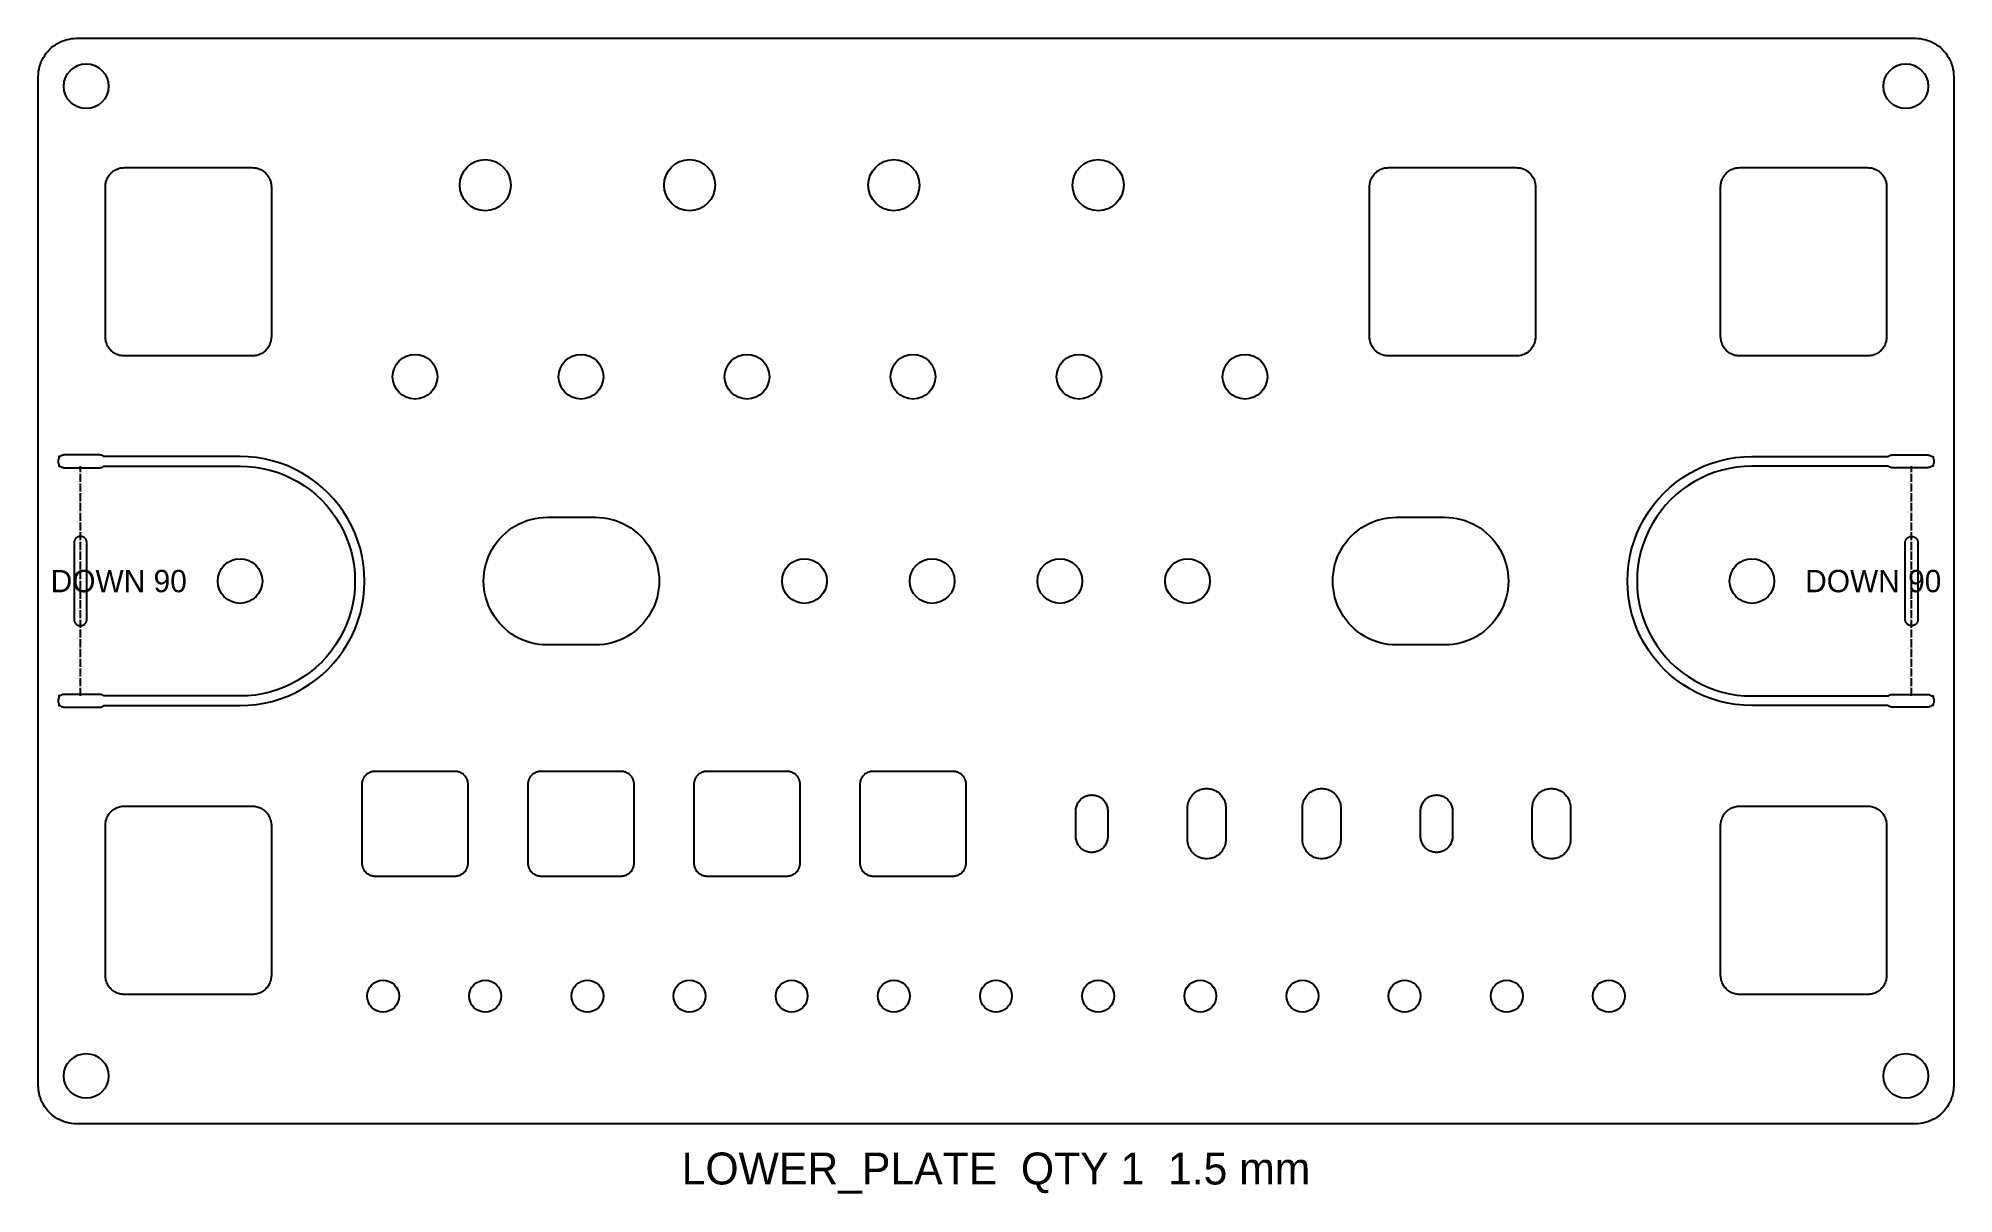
# Model space of a CAD drawing. Header units: millimetres. Extents: x -150 to 150, y -11 to 170.
import ezdxf
from ezdxf.enums import TextEntityAlignment as Align

# ---------------------------------------------------------------- set-up
doc = ezdxf.new("R2010")
doc.units = ezdxf.units.MM
doc.linetypes.add('DASHED', pattern=[1.524, 1.27, -0.254])
for name, color, linetype in [('BEND', 1, 'DASHED'), ('CUT', 7, 'Continuous'), ('LABEL', 3, 'Continuous')]:
    doc.layers.add(name, color=color, linetype=linetype)

msp = doc.modelspace()

# ---------------------------------------------------------------- linework, layer by layer
at = {"layer": 'BEND'}
for p, q in [((-143.4, 67), (-143.4, 103)), ((143.4, 67), (143.4, 103))]:
    msp.add_line(p, q, dxfattribs=at)
at = {"layer": 'CUT'}
for points in [[(150, 6), (149.99, 5.61), (149.95, 5.22), (149.88, 4.83), (149.8, 4.45), (149.68, 4.07), (149.54, 3.7), (149.38, 3.35), (149.2, 3), (148.99, 2.67), (148.76, 2.35), (148.51, 2.04), (148.24, 1.76), (147.96, 1.49), (147.65, 1.24), (147.33, 1.01), (147, 0.8), (146.65, 0.62), (146.3, 0.46), (145.93, 0.32), (145.55, 0.2), (145.17, 0.12), (144.78, 0.05), (144.39, 0.01), (144, 0), (-144, 0), (-144.39, 0.01), (-144.78, 0.05), (-145.17, 0.12), (-145.55, 0.2), (-145.93, 0.32), (-146.3, 0.46), (-146.65, 0.62), (-147, 0.8), (-147.33, 1.01), (-147.65, 1.24), (-147.96, 1.49), (-148.24, 1.76), (-148.51, 2.04), (-148.76, 2.35), (-148.99, 2.67), (-149.2, 3), (-149.38, 3.35), (-149.54, 3.7), (-149.68, 4.07), (-149.8, 4.45), (-149.88, 4.83), (-149.95, 5.22), (-149.99, 5.61), (-150, 6), (-150, 164), (-149.99, 164.39), (-149.95, 164.78), (-149.88, 165.17), (-149.8, 165.55), (-149.68, 165.93), (-149.54, 166.3), (-149.38, 166.65), (-149.2, 167), (-148.99, 167.33), (-148.76, 167.65), (-148.51, 167.96), (-148.24, 168.24), (-147.96, 168.51), (-147.65, 168.76), (-147.33, 168.99), (-147, 169.2), (-146.65, 169.38), (-146.3, 169.54), (-145.93, 169.68), (-145.55, 169.8), (-145.17, 169.88), (-144.78, 169.95), (-144.39, 169.99), (-144, 170), (144, 170), (144.39, 169.99), (144.78, 169.95), (145.17, 169.88), (145.55, 169.8), (145.93, 169.68), (146.3, 169.54), (146.65, 169.38), (147, 169.2), (147.33, 168.99), (147.65, 168.76), (147.96, 168.51), (148.24, 168.24), (148.51, 167.96), (148.76, 167.65), (148.99, 167.33), (149.2, 167), (149.38, 166.65), (149.54, 166.3), (149.68, 165.93), (149.8, 165.55), (149.88, 165.17), (149.95, 164.78), (149.99, 164.39), (150, 164)], [(-113.5, 123.25), (-113.51, 123.05), (-113.53, 122.86), (-113.56, 122.66), (-113.6, 122.47), (-113.66, 122.29), (-113.73, 122.1), (-113.81, 121.92), (-113.9, 121.75), (-114.01, 121.58), (-114.12, 121.42), (-114.24, 121.27), (-114.38, 121.13), (-114.52, 120.99), (-114.67, 120.87), (-114.83, 120.76), (-115, 120.65), (-115.17, 120.56), (-115.35, 120.48), (-115.54, 120.41), (-115.72, 120.35), (-115.91, 120.31), (-116.11, 120.28), (-116.3, 120.26), (-116.5, 120.25), (-136.5, 120.25), (-136.7, 120.26), (-136.89, 120.28), (-137.09, 120.31), (-137.28, 120.35), (-137.46, 120.41), (-137.65, 120.48), (-137.83, 120.56), (-138, 120.65), (-138.17, 120.76), (-138.33, 120.87), (-138.48, 120.99), (-138.62, 121.13), (-138.76, 121.27), (-138.88, 121.42), (-138.99, 121.58), (-139.1, 121.75), (-139.19, 121.92), (-139.27, 122.1), (-139.34, 122.29), (-139.4, 122.47), (-139.44, 122.66), (-139.47, 122.86), (-139.49, 123.05), (-139.5, 123.25), (-139.5, 146.75), (-139.49, 146.95), (-139.47, 147.14), (-139.44, 147.34), (-139.4, 147.53), (-139.34, 147.71), (-139.27, 147.9), (-139.19, 148.08), (-139.1, 148.25), (-138.99, 148.42), (-138.88, 148.58), (-138.76, 148.73), (-138.62, 148.87), (-138.48, 149.01), (-138.33, 149.13), (-138.17, 149.24), (-138, 149.35), (-137.83, 149.44), (-137.65, 149.52), (-137.46, 149.59), (-137.28, 149.65), (-137.09, 149.69), (-136.89, 149.72), (-136.7, 149.74), (-136.5, 149.75), (-116.5, 149.75), (-116.3, 149.74), (-116.11, 149.72), (-115.91, 149.69), (-115.72, 149.65), (-115.54, 149.59), (-115.35, 149.52), (-115.17, 149.44), (-115, 149.35), (-114.83, 149.24), (-114.67, 149.13), (-114.52, 149.01), (-114.38, 148.87), (-114.24, 148.73), (-114.12, 148.58), (-114.01, 148.42), (-113.9, 148.25), (-113.81, 148.08), (-113.73, 147.9), (-113.66, 147.71), (-113.6, 147.53), (-113.56, 147.34), (-113.53, 147.14), (-113.51, 146.95), (-113.5, 146.75)], [(84.5, 123.25), (84.49, 123.05), (84.47, 122.86), (84.44, 122.66), (84.4, 122.47), (84.34, 122.29), (84.27, 122.1), (84.19, 121.92), (84.1, 121.75), (83.99, 121.58), (83.88, 121.42), (83.76, 121.27), (83.62, 121.13), (83.48, 120.99), (83.33, 120.87), (83.17, 120.76), (83, 120.65), (82.83, 120.56), (82.65, 120.48), (82.46, 120.41), (82.28, 120.35), (82.09, 120.31), (81.89, 120.28), (81.7, 120.26), (81.5, 120.25), (61.5, 120.25), (61.3, 120.26), (61.11, 120.28), (60.91, 120.31), (60.72, 120.35), (60.54, 120.41), (60.35, 120.48), (60.17, 120.56), (60, 120.65), (59.83, 120.76), (59.67, 120.87), (59.52, 120.99), (59.38, 121.13), (59.24, 121.27), (59.12, 121.42), (59.01, 121.58), (58.9, 121.75), (58.81, 121.92), (58.73, 122.1), (58.66, 122.29), (58.6, 122.47), (58.56, 122.66), (58.53, 122.86), (58.51, 123.05), (58.5, 123.25), (58.5, 146.75), (58.51, 146.95), (58.53, 147.14), (58.56, 147.34), (58.6, 147.53), (58.66, 147.71), (58.73, 147.9), (58.81, 148.08), (58.9, 148.25), (59.01, 148.42), (59.12, 148.58), (59.24, 148.73), (59.38, 148.87), (59.52, 149.01), (59.67, 149.13), (59.83, 149.24), (60, 149.35), (60.17, 149.44), (60.35, 149.52), (60.54, 149.59), (60.72, 149.65), (60.91, 149.69), (61.11, 149.72), (61.3, 149.74), (61.5, 149.75), (81.5, 149.75), (81.7, 149.74), (81.89, 149.72), (82.09, 149.69), (82.28, 149.65), (82.46, 149.59), (82.65, 149.52), (82.83, 149.44), (83, 149.35), (83.17, 149.24), (83.33, 149.13), (83.48, 149.01), (83.62, 148.87), (83.76, 148.73), (83.88, 148.58), (83.99, 148.42), (84.1, 148.25), (84.19, 148.08), (84.27, 147.9), (84.34, 147.71), (84.4, 147.53), (84.44, 147.34), (84.47, 147.14), (84.49, 146.95), (84.5, 146.75)], [(139.5, 123.25), (139.49, 123.05), (139.47, 122.86), (139.44, 122.66), (139.4, 122.47), (139.34, 122.29), (139.27, 122.1), (139.19, 121.92), (139.1, 121.75), (138.99, 121.58), (138.88, 121.42), (138.76, 121.27), (138.62, 121.13), (138.48, 120.99), (138.33, 120.87), (138.17, 120.76), (138, 120.65), (137.83, 120.56), (137.65, 120.48), (137.46, 120.41), (137.28, 120.35), (137.09, 120.31), (136.89, 120.28), (136.7, 120.26), (136.5, 120.25), (116.5, 120.25), (116.3, 120.26), (116.11, 120.28), (115.91, 120.31), (115.72, 120.35), (115.54, 120.41), (115.35, 120.48), (115.17, 120.56), (115, 120.65), (114.83, 120.76), (114.67, 120.87), (114.52, 120.99), (114.38, 121.13), (114.24, 121.27), (114.12, 121.42), (114.01, 121.58), (113.9, 121.75), (113.81, 121.92), (113.73, 122.1), (113.66, 122.29), (113.6, 122.47), (113.56, 122.66), (113.53, 122.86), (113.51, 123.05), (113.5, 123.25), (113.5, 146.75), (113.51, 146.95), (113.53, 147.14), (113.56, 147.34), (113.6, 147.53), (113.66, 147.71), (113.73, 147.9), (113.81, 148.08), (113.9, 148.25), (114.01, 148.42), (114.12, 148.58), (114.24, 148.73), (114.38, 148.87), (114.52, 149.01), (114.67, 149.13), (114.83, 149.24), (115, 149.35), (115.17, 149.44), (115.35, 149.52), (115.54, 149.59), (115.72, 149.65), (115.91, 149.69), (116.11, 149.72), (116.3, 149.74), (116.5, 149.75), (136.5, 149.75), (136.7, 149.74), (136.89, 149.72), (137.09, 149.69), (137.28, 149.65), (137.46, 149.59), (137.65, 149.52), (137.83, 149.44), (138, 149.35), (138.17, 149.24), (138.33, 149.13), (138.48, 149.01), (138.62, 148.87), (138.76, 148.73), (138.88, 148.58), (138.99, 148.42), (139.1, 148.25), (139.19, 148.08), (139.27, 147.9), (139.34, 147.71), (139.4, 147.53), (139.44, 147.34), (139.47, 147.14), (139.49, 146.95), (139.5, 146.75)], [(-146.03, 67.24), (-146.1, 67.23), (-146.16, 67.22), (-146.22, 67.2), (-146.28, 67.17), (-146.34, 67.15), (-146.4, 67.12), (-146.46, 67.08), (-146.51, 67.04), (-146.56, 67), (-146.56, 67), (-146.8, 67), (-146.8, 66.69), (-146.82, 66.63), (-146.85, 66.57), (-146.87, 66.51), (-146.88, 66.45), (-146.89, 66.38), (-146.9, 66.32), (-146.9, 66.25), (-146.9, 66.18), (-146.89, 66.12), (-146.88, 66.05), (-146.87, 65.99), (-146.85, 65.93), (-146.82, 65.87), (-146.8, 65.81), (-146.8, 65.5), (-146.56, 65.5), (-146.56, 65.5), (-146.51, 65.46), (-146.46, 65.42), (-146.4, 65.38), (-146.34, 65.35), (-146.28, 65.33), (-146.22, 65.3), (-146.16, 65.28), (-146.1, 65.27), (-146.03, 65.26), (-145.97, 65.25), (-145.9, 65.25), (-140.4, 65.25), (-140.33, 65.25), (-140.27, 65.26), (-140.2, 65.27), (-140.14, 65.28), (-140.08, 65.3), (-140.02, 65.33), (-139.96, 65.35), (-139.9, 65.38), (-139.84, 65.42), (-139.79, 65.46), (-139.74, 65.5), (-139.74, 65.5), (-118.38, 65.5), (-117.12, 65.54), (-115.85, 65.67), (-114.6, 65.87), (-113.35, 66.16), (-112.13, 66.53), (-110.94, 66.98), (-109.78, 67.51), (-108.65, 68.11), (-107.57, 68.79), (-106.53, 69.53), (-105.54, 70.34), (-104.61, 71.21), (-103.74, 72.14), (-102.93, 73.13), (-102.19, 74.17), (-101.51, 75.25), (-100.91, 76.38), (-100.38, 77.54), (-99.93, 78.73), (-99.56, 79.95), (-99.27, 81.2), (-99.07, 82.45), (-98.94, 83.72), (-98.9, 85), (-98.94, 86.28), (-99.07, 87.55), (-99.27, 88.8), (-99.56, 90.05), (-99.93, 91.27), (-100.38, 92.46), (-100.91, 93.62), (-101.51, 94.75), (-102.19, 95.83), (-102.93, 96.87), (-103.74, 97.86), (-104.61, 98.79), (-105.54, 99.66), (-106.53, 100.47), (-107.57, 101.21), (-108.65, 101.89), (-109.78, 102.49), (-110.94, 103.02), (-112.13, 103.47), (-113.35, 103.84), (-114.6, 104.13), (-115.85, 104.33), (-117.12, 104.46), (-118.38, 104.5), (-139.74, 104.5), (-139.74, 104.5), (-139.79, 104.54), (-139.84, 104.58), (-139.9, 104.62), (-139.96, 104.65), (-140.02, 104.67), (-140.08, 104.7), (-140.14, 104.72), (-140.2, 104.73), (-140.27, 104.74), (-140.33, 104.75), (-140.4, 104.75), (-145.9, 104.75), (-145.97, 104.75), (-146.03, 104.74), (-146.1, 104.73), (-146.16, 104.72), (-146.22, 104.7), (-146.28, 104.67), (-146.34, 104.65), (-146.4, 104.62), (-146.46, 104.58), (-146.51, 104.54), (-146.56, 104.5), (-146.56, 104.5), (-146.8, 104.5), (-146.8, 104.19), (-146.82, 104.13), (-146.85, 104.07), (-146.87, 104.01), (-146.88, 103.95), (-146.89, 103.88), (-146.9, 103.82), (-146.9, 103.75), (-146.9, 103.68), (-146.89, 103.62), (-146.88, 103.55), (-146.87, 103.49), (-146.85, 103.43), (-146.82, 103.37), (-146.8, 103.31), (-146.8, 103), (-146.56, 103), (-146.56, 103), (-146.51, 102.96), (-146.46, 102.92), (-146.4, 102.88), (-146.34, 102.85), (-146.28, 102.83), (-146.22, 102.8), (-146.16, 102.78), (-146.1, 102.77), (-146.03, 102.76), (-145.97, 102.75), (-145.9, 102.75), (-140.4, 102.75), (-140.33, 102.75), (-140.27, 102.76), (-140.2, 102.77), (-140.14, 102.78), (-140.08, 102.8), (-140.02, 102.83), (-139.96, 102.85), (-139.9, 102.88), (-139.84, 102.92), (-139.79, 102.96), (-139.74, 103), (-139.74, 103), (-118.4, 103), (-117.22, 102.96), (-116.05, 102.85), (-114.89, 102.65), (-113.74, 102.39), (-112.61, 102.04), (-111.51, 101.63), (-110.44, 101.14), (-109.4, 100.59), (-108.4, 99.97), (-107.44, 99.28), (-106.53, 98.53), (-105.67, 97.73), (-104.87, 96.87), (-104.12, 95.96), (-103.43, 95), (-102.81, 94), (-102.26, 92.96), (-101.77, 91.89), (-101.36, 90.79), (-101.01, 89.66), (-100.75, 88.51), (-100.55, 87.35), (-100.44, 86.18), (-100.4, 85), (-100.44, 83.82), (-100.55, 82.65), (-100.75, 81.49), (-101.01, 80.34), (-101.36, 79.21), (-101.77, 78.11), (-102.26, 77.04), (-102.81, 76), (-103.43, 75), (-104.12, 74.04), (-104.87, 73.13), (-105.67, 72.27), (-106.53, 71.47), (-107.44, 70.72), (-108.4, 70.03), (-109.4, 69.41), (-110.44, 68.86), (-111.51, 68.37), (-112.61, 67.96), (-113.74, 67.61), (-114.89, 67.35), (-116.05, 67.15), (-117.22, 67.04), (-118.4, 67), (-139.74, 67), (-139.74, 67), (-139.79, 67.04), (-139.84, 67.08), (-139.9, 67.12), (-139.96, 67.15), (-140.02, 67.17), (-140.08, 67.2), (-140.14, 67.22), (-140.2, 67.23), (-140.27, 67.24), (-140.33, 67.25), (-140.4, 67.25), (-145.9, 67.25), (-145.97, 67.25)], [(146.03, 67.24), (146.1, 67.23), (146.16, 67.22), (146.22, 67.2), (146.28, 67.17), (146.34, 67.15), (146.4, 67.12), (146.46, 67.08), (146.51, 67.04), (146.56, 67), (146.56, 67), (146.8, 67), (146.8, 66.69), (146.82, 66.63), (146.85, 66.57), (146.87, 66.51), (146.88, 66.45), (146.89, 66.38), (146.9, 66.32), (146.9, 66.25), (146.9, 66.18), (146.89, 66.12), (146.88, 66.05), (146.87, 65.99), (146.85, 65.93), (146.82, 65.87), (146.8, 65.81), (146.8, 65.5), (146.56, 65.5), (146.56, 65.5), (146.51, 65.46), (146.46, 65.42), (146.4, 65.38), (146.34, 65.35), (146.28, 65.33), (146.22, 65.3), (146.16, 65.28), (146.1, 65.27), (146.03, 65.26), (145.97, 65.25), (145.9, 65.25), (140.4, 65.25), (140.33, 65.25), (140.27, 65.26), (140.2, 65.27), (140.14, 65.28), (140.08, 65.3), (140.02, 65.33), (139.96, 65.35), (139.9, 65.38), (139.84, 65.42), (139.79, 65.46), (139.74, 65.5), (139.74, 65.5), (118.38, 65.5), (117.12, 65.54), (115.85, 65.67), (114.6, 65.87), (113.35, 66.16), (112.13, 66.53), (110.94, 66.98), (109.78, 67.51), (108.65, 68.11), (107.57, 68.79), (106.53, 69.53), (105.54, 70.34), (104.61, 71.21), (103.74, 72.14), (102.93, 73.13), (102.19, 74.17), (101.51, 75.25), (100.91, 76.38), (100.38, 77.54), (99.93, 78.73), (99.56, 79.95), (99.27, 81.2), (99.07, 82.45), (98.94, 83.72), (98.9, 85), (98.94, 86.28), (99.07, 87.55), (99.27, 88.8), (99.56, 90.05), (99.93, 91.27), (100.38, 92.46), (100.91, 93.62), (101.51, 94.75), (102.19, 95.83), (102.93, 96.87), (103.74, 97.86), (104.61, 98.79), (105.54, 99.66), (106.53, 100.47), (107.57, 101.21), (108.65, 101.89), (109.78, 102.49), (110.94, 103.02), (112.13, 103.47), (113.35, 103.84), (114.6, 104.13), (115.85, 104.33), (117.12, 104.46), (118.38, 104.5), (139.74, 104.5), (139.74, 104.5), (139.79, 104.54), (139.84, 104.58), (139.9, 104.62), (139.96, 104.65), (140.02, 104.67), (140.08, 104.7), (140.14, 104.72), (140.2, 104.73), (140.27, 104.74), (140.33, 104.75), (140.4, 104.75), (145.9, 104.75), (145.97, 104.75), (146.03, 104.74), (146.1, 104.73), (146.16, 104.72), (146.22, 104.7), (146.28, 104.67), (146.34, 104.65), (146.4, 104.62), (146.46, 104.58), (146.51, 104.54), (146.56, 104.5), (146.56, 104.5), (146.8, 104.5), (146.8, 104.19), (146.82, 104.13), (146.85, 104.07), (146.87, 104.01), (146.88, 103.95), (146.89, 103.88), (146.9, 103.82), (146.9, 103.75), (146.9, 103.68), (146.89, 103.62), (146.88, 103.55), (146.87, 103.49), (146.85, 103.43), (146.82, 103.37), (146.8, 103.31), (146.8, 103), (146.56, 103), (146.56, 103), (146.51, 102.96), (146.46, 102.92), (146.4, 102.88), (146.34, 102.85), (146.28, 102.83), (146.22, 102.8), (146.16, 102.78), (146.1, 102.77), (146.03, 102.76), (145.97, 102.75), (145.9, 102.75), (140.4, 102.75), (140.33, 102.75), (140.27, 102.76), (140.2, 102.77), (140.14, 102.78), (140.08, 102.8), (140.02, 102.83), (139.96, 102.85), (139.9, 102.88), (139.84, 102.92), (139.79, 102.96), (139.74, 103), (139.74, 103), (118.4, 103), (117.22, 102.96), (116.05, 102.85), (114.89, 102.65), (113.74, 102.39), (112.61, 102.04), (111.51, 101.63), (110.44, 101.14), (109.4, 100.59), (108.4, 99.97), (107.44, 99.28), (106.53, 98.53), (105.67, 97.73), (104.87, 96.87), (104.12, 95.96), (103.43, 95), (102.81, 94), (102.26, 92.96), (101.77, 91.89), (101.36, 90.79), (101.01, 89.66), (100.75, 88.51), (100.55, 87.35), (100.44, 86.18), (100.4, 85), (100.44, 83.82), (100.55, 82.65), (100.75, 81.49), (101.01, 80.34), (101.36, 79.21), (101.77, 78.11), (102.26, 77.04), (102.81, 76), (103.43, 75), (104.12, 74.04), (104.87, 73.13), (105.67, 72.27), (106.53, 71.47), (107.44, 70.72), (108.4, 70.03), (109.4, 69.41), (110.44, 68.86), (111.51, 68.37), (112.61, 67.96), (113.74, 67.61), (114.89, 67.35), (116.05, 67.15), (117.22, 67.04), (118.4, 67), (139.74, 67), (139.74, 67), (139.79, 67.04), (139.84, 67.08), (139.9, 67.12), (139.96, 67.15), (140.02, 67.17), (140.08, 67.2), (140.14, 67.22), (140.2, 67.23), (140.27, 67.24), (140.33, 67.25), (140.4, 67.25), (145.9, 67.25), (145.97, 67.25)], [(-62.75, 95), (-62.1, 94.98), (-61.44, 94.91), (-60.8, 94.81), (-60.16, 94.66), (-59.54, 94.47), (-58.92, 94.24), (-58.33, 93.97), (-57.75, 93.66), (-57.19, 93.31), (-56.66, 92.93), (-56.16, 92.52), (-55.68, 92.07), (-55.23, 91.59), (-54.82, 91.09), (-54.44, 90.56), (-54.09, 90), (-53.78, 89.42), (-53.51, 88.83), (-53.28, 88.21), (-53.09, 87.59), (-52.94, 86.95), (-52.84, 86.31), (-52.77, 85.65), (-52.75, 85), (-52.77, 84.35), (-52.84, 83.69), (-52.94, 83.05), (-53.09, 82.41), (-53.28, 81.79), (-53.51, 81.17), (-53.78, 80.58), (-54.09, 80), (-54.44, 79.44), (-54.82, 78.91), (-55.23, 78.41), (-55.68, 77.93), (-56.16, 77.48), (-56.66, 77.07), (-57.19, 76.69), (-57.75, 76.34), (-58.33, 76.03), (-58.92, 75.76), (-59.54, 75.53), (-60.16, 75.34), (-60.8, 75.19), (-61.44, 75.09), (-62.1, 75.02), (-62.75, 75), (-70.25, 75), (-70.9, 75.02), (-71.56, 75.09), (-72.2, 75.19), (-72.84, 75.34), (-73.46, 75.53), (-74.08, 75.76), (-74.67, 76.03), (-75.25, 76.34), (-75.81, 76.69), (-76.34, 77.07), (-76.84, 77.48), (-77.32, 77.93), (-77.77, 78.41), (-78.18, 78.91), (-78.56, 79.44), (-78.91, 80), (-79.22, 80.58), (-79.49, 81.17), (-79.72, 81.79), (-79.91, 82.41), (-80.06, 83.05), (-80.16, 83.69), (-80.23, 84.35), (-80.25, 85), (-80.23, 85.65), (-80.16, 86.31), (-80.06, 86.95), (-79.91, 87.59), (-79.72, 88.21), (-79.49, 88.83), (-79.22, 89.42), (-78.91, 90), (-78.56, 90.56), (-78.18, 91.09), (-77.77, 91.59), (-77.32, 92.07), (-76.84, 92.52), (-76.34, 92.93), (-75.81, 93.31), (-75.25, 93.66), (-74.67, 93.97), (-74.08, 94.24), (-73.46, 94.47), (-72.84, 94.66), (-72.2, 94.81), (-71.56, 94.91), (-70.9, 94.98), (-70.25, 95)], [(70.25, 95), (70.9, 94.98), (71.56, 94.91), (72.2, 94.81), (72.84, 94.66), (73.46, 94.47), (74.08, 94.24), (74.67, 93.97), (75.25, 93.66), (75.81, 93.31), (76.34, 92.93), (76.84, 92.52), (77.32, 92.07), (77.77, 91.59), (78.18, 91.09), (78.56, 90.56), (78.91, 90), (79.22, 89.42), (79.49, 88.83), (79.72, 88.21), (79.91, 87.59), (80.06, 86.95), (80.16, 86.31), (80.23, 85.65), (80.25, 85), (80.23, 84.35), (80.16, 83.69), (80.06, 83.05), (79.91, 82.41), (79.72, 81.79), (79.49, 81.17), (79.22, 80.58), (78.91, 80), (78.56, 79.44), (78.18, 78.91), (77.77, 78.41), (77.32, 77.93), (76.84, 77.48), (76.34, 77.07), (75.81, 76.69), (75.25, 76.34), (74.67, 76.03), (74.08, 75.76), (73.46, 75.53), (72.84, 75.34), (72.2, 75.19), (71.56, 75.09), (70.9, 75.02), (70.25, 75), (62.75, 75), (62.1, 75.02), (61.44, 75.09), (60.8, 75.19), (60.16, 75.34), (59.54, 75.53), (58.92, 75.76), (58.33, 76.03), (57.75, 76.34), (57.19, 76.69), (56.66, 77.07), (56.16, 77.48), (55.68, 77.93), (55.23, 78.41), (54.82, 78.91), (54.44, 79.44), (54.09, 80), (53.78, 80.58), (53.51, 81.17), (53.28, 81.79), (53.09, 82.41), (52.94, 83.05), (52.84, 83.69), (52.77, 84.35), (52.75, 85), (52.77, 85.65), (52.84, 86.31), (52.94, 86.95), (53.09, 87.59), (53.28, 88.21), (53.51, 88.83), (53.78, 89.42), (54.09, 90), (54.44, 90.56), (54.82, 91.09), (55.23, 91.59), (55.68, 92.07), (56.16, 92.52), (56.66, 92.93), (57.19, 93.31), (57.75, 93.66), (58.33, 93.97), (58.92, 94.24), (59.54, 94.47), (60.16, 94.66), (60.8, 94.81), (61.44, 94.91), (62.1, 94.98), (62.75, 95)], [(-142.4, 91), (-142.4, 91.07), (-142.41, 91.13), (-142.42, 91.2), (-142.43, 91.26), (-142.45, 91.32), (-142.48, 91.38), (-142.5, 91.44), (-142.53, 91.5), (-142.57, 91.56), (-142.61, 91.61), (-142.65, 91.66), (-142.69, 91.71), (-142.74, 91.75), (-142.79, 91.79), (-142.84, 91.83), (-142.9, 91.87), (-142.96, 91.9), (-143.02, 91.92), (-143.08, 91.95), (-143.14, 91.97), (-143.2, 91.98), (-143.27, 91.99), (-143.33, 92), (-143.4, 92), (-143.47, 92), (-143.53, 91.99), (-143.6, 91.98), (-143.66, 91.97), (-143.72, 91.95), (-143.78, 91.92), (-143.84, 91.9), (-143.9, 91.87), (-143.96, 91.83), (-144.01, 91.79), (-144.06, 91.75), (-144.11, 91.71), (-144.15, 91.66), (-144.19, 91.61), (-144.23, 91.56), (-144.27, 91.5), (-144.3, 91.44), (-144.32, 91.38), (-144.35, 91.32), (-144.37, 91.26), (-144.38, 91.2), (-144.39, 91.13), (-144.4, 91.07), (-144.4, 91), (-144.4, 79), (-144.4, 78.93), (-144.39, 78.87), (-144.38, 78.8), (-144.37, 78.74), (-144.35, 78.68), (-144.32, 78.62), (-144.3, 78.56), (-144.27, 78.5), (-144.23, 78.44), (-144.19, 78.39), (-144.15, 78.34), (-144.11, 78.29), (-144.06, 78.25), (-144.01, 78.21), (-143.96, 78.17), (-143.9, 78.13), (-143.84, 78.1), (-143.78, 78.08), (-143.72, 78.05), (-143.66, 78.03), (-143.6, 78.02), (-143.53, 78.01), (-143.47, 78), (-143.4, 78), (-143.33, 78), (-143.27, 78.01), (-143.2, 78.02), (-143.14, 78.03), (-143.08, 78.05), (-143.02, 78.08), (-142.96, 78.1), (-142.9, 78.13), (-142.84, 78.17), (-142.79, 78.21), (-142.74, 78.25), (-142.69, 78.29), (-142.65, 78.34), (-142.61, 78.39), (-142.57, 78.44), (-142.53, 78.5), (-142.5, 78.56), (-142.48, 78.62), (-142.45, 78.68), (-142.43, 78.74), (-142.42, 78.8), (-142.41, 78.87), (-142.4, 78.93), (-142.4, 79)], [(142.4, 91), (142.4, 91.07), (142.41, 91.13), (142.42, 91.2), (142.43, 91.26), (142.45, 91.32), (142.48, 91.38), (142.5, 91.44), (142.53, 91.5), (142.57, 91.56), (142.61, 91.61), (142.65, 91.66), (142.69, 91.71), (142.74, 91.75), (142.79, 91.79), (142.84, 91.83), (142.9, 91.87), (142.96, 91.9), (143.02, 91.92), (143.08, 91.95), (143.14, 91.97), (143.2, 91.98), (143.27, 91.99), (143.33, 92), (143.4, 92), (143.47, 92), (143.53, 91.99), (143.6, 91.98), (143.66, 91.97), (143.72, 91.95), (143.78, 91.92), (143.84, 91.9), (143.9, 91.87), (143.96, 91.83), (144.01, 91.79), (144.06, 91.75), (144.11, 91.71), (144.15, 91.66), (144.19, 91.61), (144.23, 91.56), (144.27, 91.5), (144.3, 91.44), (144.32, 91.38), (144.35, 91.32), (144.37, 91.26), (144.38, 91.2), (144.39, 91.13), (144.4, 91.07), (144.4, 91), (144.4, 79), (144.4, 78.93), (144.39, 78.87), (144.38, 78.8), (144.37, 78.74), (144.35, 78.68), (144.32, 78.62), (144.3, 78.56), (144.27, 78.5), (144.23, 78.44), (144.19, 78.39), (144.15, 78.34), (144.11, 78.29), (144.06, 78.25), (144.01, 78.21), (143.96, 78.17), (143.9, 78.13), (143.84, 78.1), (143.78, 78.08), (143.72, 78.05), (143.66, 78.03), (143.6, 78.02), (143.53, 78.01), (143.47, 78), (143.4, 78), (143.33, 78), (143.27, 78.01), (143.2, 78.02), (143.14, 78.03), (143.08, 78.05), (143.02, 78.08), (142.96, 78.1), (142.9, 78.13), (142.84, 78.17), (142.79, 78.21), (142.74, 78.25), (142.69, 78.29), (142.65, 78.34), (142.61, 78.39), (142.57, 78.44), (142.53, 78.5), (142.5, 78.56), (142.48, 78.62), (142.45, 78.68), (142.43, 78.74), (142.42, 78.8), (142.41, 78.87), (142.4, 78.93), (142.4, 79)], [(-82.75, 40.75), (-82.75, 40.62), (-82.77, 40.49), (-82.79, 40.36), (-82.82, 40.23), (-82.86, 40.11), (-82.9, 39.98), (-82.96, 39.87), (-83.02, 39.75), (-83.09, 39.64), (-83.16, 39.53), (-83.25, 39.43), (-83.34, 39.34), (-83.43, 39.25), (-83.53, 39.16), (-83.64, 39.09), (-83.75, 39.02), (-83.87, 38.96), (-83.98, 38.9), (-84.11, 38.86), (-84.23, 38.82), (-84.36, 38.79), (-84.49, 38.77), (-84.62, 38.75), (-84.75, 38.75), (-97.25, 38.75), (-97.38, 38.75), (-97.51, 38.77), (-97.64, 38.79), (-97.77, 38.82), (-97.89, 38.86), (-98.02, 38.9), (-98.13, 38.96), (-98.25, 39.02), (-98.36, 39.09), (-98.47, 39.16), (-98.57, 39.25), (-98.66, 39.34), (-98.75, 39.43), (-98.84, 39.53), (-98.91, 39.64), (-98.98, 39.75), (-99.04, 39.87), (-99.1, 39.98), (-99.14, 40.11), (-99.18, 40.23), (-99.21, 40.36), (-99.23, 40.49), (-99.25, 40.62), (-99.25, 40.75), (-99.25, 53.25), (-99.25, 53.38), (-99.23, 53.51), (-99.21, 53.64), (-99.18, 53.77), (-99.14, 53.89), (-99.1, 54.02), (-99.04, 54.13), (-98.98, 54.25), (-98.91, 54.36), (-98.84, 54.47), (-98.75, 54.57), (-98.66, 54.66), (-98.57, 54.75), (-98.47, 54.84), (-98.36, 54.91), (-98.25, 54.98), (-98.13, 55.04), (-98.02, 55.1), (-97.89, 55.14), (-97.77, 55.18), (-97.64, 55.21), (-97.51, 55.23), (-97.38, 55.25), (-97.25, 55.25), (-84.75, 55.25), (-84.62, 55.25), (-84.49, 55.23), (-84.36, 55.21), (-84.23, 55.18), (-84.11, 55.14), (-83.98, 55.1), (-83.87, 55.04), (-83.75, 54.98), (-83.64, 54.91), (-83.53, 54.84), (-83.43, 54.75), (-83.34, 54.66), (-83.25, 54.57), (-83.16, 54.47), (-83.09, 54.36), (-83.02, 54.25), (-82.96, 54.13), (-82.9, 54.02), (-82.86, 53.89), (-82.82, 53.77), (-82.79, 53.64), (-82.77, 53.51), (-82.75, 53.38), (-82.75, 53.25)], [(-56.75, 40.75), (-56.75, 40.62), (-56.77, 40.49), (-56.79, 40.36), (-56.82, 40.23), (-56.86, 40.11), (-56.9, 39.98), (-56.96, 39.87), (-57.02, 39.75), (-57.09, 39.64), (-57.16, 39.53), (-57.25, 39.43), (-57.34, 39.34), (-57.43, 39.25), (-57.53, 39.16), (-57.64, 39.09), (-57.75, 39.02), (-57.87, 38.96), (-57.98, 38.9), (-58.11, 38.86), (-58.23, 38.82), (-58.36, 38.79), (-58.49, 38.77), (-58.62, 38.75), (-58.75, 38.75), (-71.25, 38.75), (-71.38, 38.75), (-71.51, 38.77), (-71.64, 38.79), (-71.77, 38.82), (-71.89, 38.86), (-72.02, 38.9), (-72.13, 38.96), (-72.25, 39.02), (-72.36, 39.09), (-72.47, 39.16), (-72.57, 39.25), (-72.66, 39.34), (-72.75, 39.43), (-72.84, 39.53), (-72.91, 39.64), (-72.98, 39.75), (-73.04, 39.87), (-73.1, 39.98), (-73.14, 40.11), (-73.18, 40.23), (-73.21, 40.36), (-73.23, 40.49), (-73.25, 40.62), (-73.25, 40.75), (-73.25, 53.25), (-73.25, 53.38), (-73.23, 53.51), (-73.21, 53.64), (-73.18, 53.77), (-73.14, 53.89), (-73.1, 54.02), (-73.04, 54.13), (-72.98, 54.25), (-72.91, 54.36), (-72.84, 54.47), (-72.75, 54.57), (-72.66, 54.66), (-72.57, 54.75), (-72.47, 54.84), (-72.36, 54.91), (-72.25, 54.98), (-72.13, 55.04), (-72.02, 55.1), (-71.89, 55.14), (-71.77, 55.18), (-71.64, 55.21), (-71.51, 55.23), (-71.38, 55.25), (-71.25, 55.25), (-58.75, 55.25), (-58.62, 55.25), (-58.49, 55.23), (-58.36, 55.21), (-58.23, 55.18), (-58.11, 55.14), (-57.98, 55.1), (-57.87, 55.04), (-57.75, 54.98), (-57.64, 54.91), (-57.53, 54.84), (-57.43, 54.75), (-57.34, 54.66), (-57.25, 54.57), (-57.16, 54.47), (-57.09, 54.36), (-57.02, 54.25), (-56.96, 54.13), (-56.9, 54.02), (-56.86, 53.89), (-56.82, 53.77), (-56.79, 53.64), (-56.77, 53.51), (-56.75, 53.38), (-56.75, 53.25)], [(-30.75, 40.75), (-30.75, 40.62), (-30.77, 40.49), (-30.79, 40.36), (-30.82, 40.23), (-30.86, 40.11), (-30.9, 39.98), (-30.96, 39.87), (-31.02, 39.75), (-31.09, 39.64), (-31.16, 39.53), (-31.25, 39.43), (-31.34, 39.34), (-31.43, 39.25), (-31.53, 39.16), (-31.64, 39.09), (-31.75, 39.02), (-31.87, 38.96), (-31.98, 38.9), (-32.11, 38.86), (-32.23, 38.82), (-32.36, 38.79), (-32.49, 38.77), (-32.62, 38.75), (-32.75, 38.75), (-45.25, 38.75), (-45.38, 38.75), (-45.51, 38.77), (-45.64, 38.79), (-45.77, 38.82), (-45.89, 38.86), (-46.02, 38.9), (-46.13, 38.96), (-46.25, 39.02), (-46.36, 39.09), (-46.47, 39.16), (-46.57, 39.25), (-46.66, 39.34), (-46.75, 39.43), (-46.84, 39.53), (-46.91, 39.64), (-46.98, 39.75), (-47.04, 39.87), (-47.1, 39.98), (-47.14, 40.11), (-47.18, 40.23), (-47.21, 40.36), (-47.23, 40.49), (-47.25, 40.62), (-47.25, 40.75), (-47.25, 53.25), (-47.25, 53.38), (-47.23, 53.51), (-47.21, 53.64), (-47.18, 53.77), (-47.14, 53.89), (-47.1, 54.02), (-47.04, 54.13), (-46.98, 54.25), (-46.91, 54.36), (-46.84, 54.47), (-46.75, 54.57), (-46.66, 54.66), (-46.57, 54.75), (-46.47, 54.84), (-46.36, 54.91), (-46.25, 54.98), (-46.13, 55.04), (-46.02, 55.1), (-45.89, 55.14), (-45.77, 55.18), (-45.64, 55.21), (-45.51, 55.23), (-45.38, 55.25), (-45.25, 55.25), (-32.75, 55.25), (-32.62, 55.25), (-32.49, 55.23), (-32.36, 55.21), (-32.23, 55.18), (-32.11, 55.14), (-31.98, 55.1), (-31.87, 55.04), (-31.75, 54.98), (-31.64, 54.91), (-31.53, 54.84), (-31.43, 54.75), (-31.34, 54.66), (-31.25, 54.57), (-31.16, 54.47), (-31.09, 54.36), (-31.02, 54.25), (-30.96, 54.13), (-30.9, 54.02), (-30.86, 53.89), (-30.82, 53.77), (-30.79, 53.64), (-30.77, 53.51), (-30.75, 53.38), (-30.75, 53.25)], [(-4.75, 40.75), (-4.75, 40.62), (-4.77, 40.49), (-4.79, 40.36), (-4.82, 40.23), (-4.86, 40.11), (-4.9, 39.98), (-4.96, 39.87), (-5.02, 39.75), (-5.09, 39.64), (-5.16, 39.53), (-5.25, 39.43), (-5.34, 39.34), (-5.43, 39.25), (-5.53, 39.16), (-5.64, 39.09), (-5.75, 39.02), (-5.87, 38.96), (-5.98, 38.9), (-6.11, 38.86), (-6.23, 38.82), (-6.36, 38.79), (-6.49, 38.77), (-6.62, 38.75), (-6.75, 38.75), (-19.25, 38.75), (-19.38, 38.75), (-19.51, 38.77), (-19.64, 38.79), (-19.77, 38.82), (-19.89, 38.86), (-20.02, 38.9), (-20.13, 38.96), (-20.25, 39.02), (-20.36, 39.09), (-20.47, 39.16), (-20.57, 39.25), (-20.66, 39.34), (-20.75, 39.43), (-20.84, 39.53), (-20.91, 39.64), (-20.98, 39.75), (-21.04, 39.87), (-21.1, 39.98), (-21.14, 40.11), (-21.18, 40.23), (-21.21, 40.36), (-21.23, 40.49), (-21.25, 40.62), (-21.25, 40.75), (-21.25, 53.25), (-21.25, 53.38), (-21.23, 53.51), (-21.21, 53.64), (-21.18, 53.77), (-21.14, 53.89), (-21.1, 54.02), (-21.04, 54.13), (-20.98, 54.25), (-20.91, 54.36), (-20.84, 54.47), (-20.75, 54.57), (-20.66, 54.66), (-20.57, 54.75), (-20.47, 54.84), (-20.36, 54.91), (-20.25, 54.98), (-20.13, 55.04), (-20.02, 55.1), (-19.89, 55.14), (-19.77, 55.18), (-19.64, 55.21), (-19.51, 55.23), (-19.38, 55.25), (-19.25, 55.25), (-6.75, 55.25), (-6.62, 55.25), (-6.49, 55.23), (-6.36, 55.21), (-6.23, 55.18), (-6.11, 55.14), (-5.98, 55.1), (-5.87, 55.04), (-5.75, 54.98), (-5.64, 54.91), (-5.53, 54.84), (-5.43, 54.75), (-5.34, 54.66), (-5.25, 54.57), (-5.16, 54.47), (-5.09, 54.36), (-5.02, 54.25), (-4.96, 54.13), (-4.9, 54.02), (-4.86, 53.89), (-4.82, 53.77), (-4.79, 53.64), (-4.77, 53.51), (-4.75, 53.38), (-4.75, 53.25)], [(12.5, 49), (12.51, 49.16), (12.52, 49.33), (12.55, 49.49), (12.59, 49.65), (12.63, 49.8), (12.69, 49.96), (12.76, 50.11), (12.83, 50.25), (12.92, 50.39), (13.02, 50.52), (13.12, 50.65), (13.23, 50.77), (13.35, 50.88), (13.48, 50.98), (13.61, 51.08), (13.75, 51.17), (13.89, 51.24), (14.04, 51.31), (14.2, 51.37), (14.35, 51.41), (14.51, 51.45), (14.67, 51.48), (14.84, 51.49), (15, 51.5), (15.16, 51.49), (15.33, 51.48), (15.49, 51.45), (15.65, 51.41), (15.8, 51.37), (15.96, 51.31), (16.11, 51.24), (16.25, 51.17), (16.39, 51.08), (16.52, 50.98), (16.65, 50.88), (16.77, 50.77), (16.88, 50.65), (16.98, 50.52), (17.08, 50.39), (17.17, 50.25), (17.24, 50.11), (17.31, 49.96), (17.37, 49.8), (17.41, 49.65), (17.45, 49.49), (17.48, 49.33), (17.49, 49.16), (17.5, 49), (17.5, 45), (17.49, 44.84), (17.48, 44.67), (17.45, 44.51), (17.41, 44.35), (17.37, 44.2), (17.31, 44.04), (17.24, 43.89), (17.17, 43.75), (17.08, 43.61), (16.98, 43.48), (16.88, 43.35), (16.77, 43.23), (16.65, 43.12), (16.52, 43.02), (16.39, 42.92), (16.25, 42.83), (16.11, 42.76), (15.96, 42.69), (15.8, 42.63), (15.65, 42.59), (15.49, 42.55), (15.33, 42.52), (15.16, 42.51), (15, 42.5), (14.84, 42.51), (14.67, 42.52), (14.51, 42.55), (14.35, 42.59), (14.2, 42.63), (14.04, 42.69), (13.89, 42.76), (13.75, 42.83), (13.61, 42.92), (13.48, 43.02), (13.35, 43.12), (13.23, 43.23), (13.12, 43.35), (13.02, 43.48), (12.92, 43.61), (12.83, 43.75), (12.76, 43.89), (12.69, 44.04), (12.63, 44.2), (12.59, 44.35), (12.55, 44.51), (12.52, 44.67), (12.51, 44.84), (12.5, 45)], [(30, 49.5), (30.01, 49.7), (30.03, 49.89), (30.06, 50.09), (30.1, 50.28), (30.16, 50.46), (30.23, 50.65), (30.31, 50.83), (30.4, 51), (30.51, 51.17), (30.62, 51.33), (30.74, 51.48), (30.88, 51.62), (31.02, 51.76), (31.17, 51.88), (31.33, 51.99), (31.5, 52.1), (31.67, 52.19), (31.85, 52.27), (32.04, 52.34), (32.22, 52.4), (32.41, 52.44), (32.61, 52.47), (32.8, 52.49), (33, 52.5), (33.2, 52.49), (33.39, 52.47), (33.59, 52.44), (33.78, 52.4), (33.96, 52.34), (34.15, 52.27), (34.33, 52.19), (34.5, 52.1), (34.67, 51.99), (34.83, 51.88), (34.98, 51.76), (35.12, 51.62), (35.26, 51.48), (35.38, 51.33), (35.49, 51.17), (35.6, 51), (35.69, 50.83), (35.77, 50.65), (35.84, 50.46), (35.9, 50.28), (35.94, 50.09), (35.97, 49.89), (35.99, 49.7), (36, 49.5), (36, 44.5), (35.99, 44.3), (35.97, 44.11), (35.94, 43.91), (35.9, 43.72), (35.84, 43.54), (35.77, 43.35), (35.69, 43.17), (35.6, 43), (35.49, 42.83), (35.38, 42.67), (35.26, 42.52), (35.12, 42.38), (34.98, 42.24), (34.83, 42.12), (34.67, 42.01), (34.5, 41.9), (34.33, 41.81), (34.15, 41.73), (33.96, 41.66), (33.78, 41.6), (33.59, 41.56), (33.39, 41.53), (33.2, 41.51), (33, 41.5), (32.8, 41.51), (32.61, 41.53), (32.41, 41.56), (32.22, 41.6), (32.04, 41.66), (31.85, 41.73), (31.67, 41.81), (31.5, 41.9), (31.33, 42.01), (31.17, 42.12), (31.02, 42.24), (30.88, 42.38), (30.74, 42.52), (30.62, 42.67), (30.51, 42.83), (30.4, 43), (30.31, 43.17), (30.23, 43.35), (30.16, 43.54), (30.1, 43.72), (30.06, 43.91), (30.03, 44.11), (30.01, 44.3), (30, 44.5)], [(48, 49.5), (48.01, 49.7), (48.03, 49.89), (48.06, 50.09), (48.1, 50.28), (48.16, 50.46), (48.23, 50.65), (48.31, 50.83), (48.4, 51), (48.51, 51.17), (48.62, 51.33), (48.74, 51.48), (48.88, 51.62), (49.02, 51.76), (49.17, 51.88), (49.33, 51.99), (49.5, 52.1), (49.67, 52.19), (49.85, 52.27), (50.04, 52.34), (50.22, 52.4), (50.41, 52.44), (50.61, 52.47), (50.8, 52.49), (51, 52.5), (51.2, 52.49), (51.39, 52.47), (51.59, 52.44), (51.78, 52.4), (51.96, 52.34), (52.15, 52.27), (52.33, 52.19), (52.5, 52.1), (52.67, 51.99), (52.83, 51.88), (52.98, 51.76), (53.12, 51.62), (53.26, 51.48), (53.38, 51.33), (53.49, 51.17), (53.6, 51), (53.69, 50.83), (53.77, 50.65), (53.84, 50.46), (53.9, 50.28), (53.94, 50.09), (53.97, 49.89), (53.99, 49.7), (54, 49.5), (54, 44.5), (53.99, 44.3), (53.97, 44.11), (53.94, 43.91), (53.9, 43.72), (53.84, 43.54), (53.77, 43.35), (53.69, 43.17), (53.6, 43), (53.49, 42.83), (53.38, 42.67), (53.26, 42.52), (53.12, 42.38), (52.98, 42.24), (52.83, 42.12), (52.67, 42.01), (52.5, 41.9), (52.33, 41.81), (52.15, 41.73), (51.96, 41.66), (51.78, 41.6), (51.59, 41.56), (51.39, 41.53), (51.2, 41.51), (51, 41.5), (50.8, 41.51), (50.61, 41.53), (50.41, 41.56), (50.22, 41.6), (50.04, 41.66), (49.85, 41.73), (49.67, 41.81), (49.5, 41.9), (49.33, 42.01), (49.17, 42.12), (49.02, 42.24), (48.88, 42.38), (48.74, 42.52), (48.62, 42.67), (48.51, 42.83), (48.4, 43), (48.31, 43.17), (48.23, 43.35), (48.16, 43.54), (48.1, 43.72), (48.06, 43.91), (48.03, 44.11), (48.01, 44.3), (48, 44.5)], [(66.5, 49), (66.51, 49.16), (66.52, 49.33), (66.55, 49.49), (66.59, 49.65), (66.63, 49.8), (66.69, 49.96), (66.76, 50.11), (66.83, 50.25), (66.92, 50.39), (67.02, 50.52), (67.12, 50.65), (67.23, 50.77), (67.35, 50.88), (67.48, 50.98), (67.61, 51.08), (67.75, 51.17), (67.89, 51.24), (68.04, 51.31), (68.2, 51.37), (68.35, 51.41), (68.51, 51.45), (68.67, 51.48), (68.84, 51.49), (69, 51.5), (69.16, 51.49), (69.33, 51.48), (69.49, 51.45), (69.65, 51.41), (69.8, 51.37), (69.96, 51.31), (70.11, 51.24), (70.25, 51.17), (70.39, 51.08), (70.52, 50.98), (70.65, 50.88), (70.77, 50.77), (70.88, 50.65), (70.98, 50.52), (71.08, 50.39), (71.17, 50.25), (71.24, 50.11), (71.31, 49.96), (71.37, 49.8), (71.41, 49.65), (71.45, 49.49), (71.48, 49.33), (71.49, 49.16), (71.5, 49), (71.5, 45), (71.49, 44.84), (71.48, 44.67), (71.45, 44.51), (71.41, 44.35), (71.37, 44.2), (71.31, 44.04), (71.24, 43.89), (71.17, 43.75), (71.08, 43.61), (70.98, 43.48), (70.88, 43.35), (70.77, 43.23), (70.65, 43.12), (70.52, 43.02), (70.39, 42.92), (70.25, 42.83), (70.11, 42.76), (69.96, 42.69), (69.8, 42.63), (69.65, 42.59), (69.49, 42.55), (69.33, 42.52), (69.16, 42.51), (69, 42.5), (68.84, 42.51), (68.67, 42.52), (68.51, 42.55), (68.35, 42.59), (68.2, 42.63), (68.04, 42.69), (67.89, 42.76), (67.75, 42.83), (67.61, 42.92), (67.48, 43.02), (67.35, 43.12), (67.23, 43.23), (67.12, 43.35), (67.02, 43.48), (66.92, 43.61), (66.83, 43.75), (66.76, 43.89), (66.69, 44.04), (66.63, 44.2), (66.59, 44.35), (66.55, 44.51), (66.52, 44.67), (66.51, 44.84), (66.5, 45)], [(84, 49.5), (84.01, 49.7), (84.03, 49.89), (84.06, 50.09), (84.1, 50.28), (84.16, 50.46), (84.23, 50.65), (84.31, 50.83), (84.4, 51), (84.51, 51.17), (84.62, 51.33), (84.74, 51.48), (84.88, 51.62), (85.02, 51.76), (85.17, 51.88), (85.33, 51.99), (85.5, 52.1), (85.67, 52.19), (85.85, 52.27), (86.04, 52.34), (86.22, 52.4), (86.41, 52.44), (86.61, 52.47), (86.8, 52.49), (87, 52.5), (87.2, 52.49), (87.39, 52.47), (87.59, 52.44), (87.78, 52.4), (87.96, 52.34), (88.15, 52.27), (88.33, 52.19), (88.5, 52.1), (88.67, 51.99), (88.83, 51.88), (88.98, 51.76), (89.12, 51.62), (89.26, 51.48), (89.38, 51.33), (89.49, 51.17), (89.6, 51), (89.69, 50.83), (89.77, 50.65), (89.84, 50.46), (89.9, 50.28), (89.94, 50.09), (89.97, 49.89), (89.99, 49.7), (90, 49.5), (90, 44.5), (89.99, 44.3), (89.97, 44.11), (89.94, 43.91), (89.9, 43.72), (89.84, 43.54), (89.77, 43.35), (89.69, 43.17), (89.6, 43), (89.49, 42.83), (89.38, 42.67), (89.26, 42.52), (89.12, 42.38), (88.98, 42.24), (88.83, 42.12), (88.67, 42.01), (88.5, 41.9), (88.33, 41.81), (88.15, 41.73), (87.96, 41.66), (87.78, 41.6), (87.59, 41.56), (87.39, 41.53), (87.2, 41.51), (87, 41.5), (86.8, 41.51), (86.61, 41.53), (86.41, 41.56), (86.22, 41.6), (86.04, 41.66), (85.85, 41.73), (85.67, 41.81), (85.5, 41.9), (85.33, 42.01), (85.17, 42.12), (85.02, 42.24), (84.88, 42.38), (84.74, 42.52), (84.62, 42.67), (84.51, 42.83), (84.4, 43), (84.31, 43.17), (84.23, 43.35), (84.16, 43.54), (84.1, 43.72), (84.06, 43.91), (84.03, 44.11), (84.01, 44.3), (84, 44.5)], [(-113.5, 23.25), (-113.51, 23.05), (-113.53, 22.86), (-113.56, 22.66), (-113.6, 22.47), (-113.66, 22.29), (-113.73, 22.1), (-113.81, 21.92), (-113.9, 21.75), (-114.01, 21.58), (-114.12, 21.42), (-114.24, 21.27), (-114.38, 21.13), (-114.52, 20.99), (-114.67, 20.87), (-114.83, 20.76), (-115, 20.65), (-115.17, 20.56), (-115.35, 20.48), (-115.54, 20.41), (-115.72, 20.35), (-115.91, 20.31), (-116.11, 20.28), (-116.3, 20.26), (-116.5, 20.25), (-136.5, 20.25), (-136.7, 20.26), (-136.89, 20.28), (-137.09, 20.31), (-137.28, 20.35), (-137.46, 20.41), (-137.65, 20.48), (-137.83, 20.56), (-138, 20.65), (-138.17, 20.76), (-138.33, 20.87), (-138.48, 20.99), (-138.62, 21.13), (-138.76, 21.27), (-138.88, 21.42), (-138.99, 21.58), (-139.1, 21.75), (-139.19, 21.92), (-139.27, 22.1), (-139.34, 22.29), (-139.4, 22.47), (-139.44, 22.66), (-139.47, 22.86), (-139.49, 23.05), (-139.5, 23.25), (-139.5, 46.75), (-139.49, 46.95), (-139.47, 47.14), (-139.44, 47.34), (-139.4, 47.53), (-139.34, 47.71), (-139.27, 47.9), (-139.19, 48.08), (-139.1, 48.25), (-138.99, 48.42), (-138.88, 48.58), (-138.76, 48.73), (-138.62, 48.87), (-138.48, 49.01), (-138.33, 49.13), (-138.17, 49.24), (-138, 49.35), (-137.83, 49.44), (-137.65, 49.52), (-137.46, 49.59), (-137.28, 49.65), (-137.09, 49.69), (-136.89, 49.72), (-136.7, 49.74), (-136.5, 49.75), (-116.5, 49.75), (-116.3, 49.74), (-116.11, 49.72), (-115.91, 49.69), (-115.72, 49.65), (-115.54, 49.59), (-115.35, 49.52), (-115.17, 49.44), (-115, 49.35), (-114.83, 49.24), (-114.67, 49.13), (-114.52, 49.01), (-114.38, 48.87), (-114.24, 48.73), (-114.12, 48.58), (-114.01, 48.42), (-113.9, 48.25), (-113.81, 48.08), (-113.73, 47.9), (-113.66, 47.71), (-113.6, 47.53), (-113.56, 47.34), (-113.53, 47.14), (-113.51, 46.95), (-113.5, 46.75)], [(139.5, 23.25), (139.49, 23.05), (139.47, 22.86), (139.44, 22.66), (139.4, 22.47), (139.34, 22.29), (139.27, 22.1), (139.19, 21.92), (139.1, 21.75), (138.99, 21.58), (138.88, 21.42), (138.76, 21.27), (138.62, 21.13), (138.48, 20.99), (138.33, 20.87), (138.17, 20.76), (138, 20.65), (137.83, 20.56), (137.65, 20.48), (137.46, 20.41), (137.28, 20.35), (137.09, 20.31), (136.89, 20.28), (136.7, 20.26), (136.5, 20.25), (116.5, 20.25), (116.3, 20.26), (116.11, 20.28), (115.91, 20.31), (115.72, 20.35), (115.54, 20.41), (115.35, 20.48), (115.17, 20.56), (115, 20.65), (114.83, 20.76), (114.67, 20.87), (114.52, 20.99), (114.38, 21.13), (114.24, 21.27), (114.12, 21.42), (114.01, 21.58), (113.9, 21.75), (113.81, 21.92), (113.73, 22.1), (113.66, 22.29), (113.6, 22.47), (113.56, 22.66), (113.53, 22.86), (113.51, 23.05), (113.5, 23.25), (113.5, 46.75), (113.51, 46.95), (113.53, 47.14), (113.56, 47.34), (113.6, 47.53), (113.66, 47.71), (113.73, 47.9), (113.81, 48.08), (113.9, 48.25), (114.01, 48.42), (114.12, 48.58), (114.24, 48.73), (114.38, 48.87), (114.52, 49.01), (114.67, 49.13), (114.83, 49.24), (115, 49.35), (115.17, 49.44), (115.35, 49.52), (115.54, 49.59), (115.72, 49.65), (115.91, 49.69), (116.11, 49.72), (116.3, 49.74), (116.5, 49.75), (136.5, 49.75), (136.7, 49.74), (136.89, 49.72), (137.09, 49.69), (137.28, 49.65), (137.46, 49.59), (137.65, 49.52), (137.83, 49.44), (138, 49.35), (138.17, 49.24), (138.33, 49.13), (138.48, 49.01), (138.62, 48.87), (138.76, 48.73), (138.88, 48.58), (138.99, 48.42), (139.1, 48.25), (139.19, 48.08), (139.27, 47.9), (139.34, 47.71), (139.4, 47.53), (139.44, 47.34), (139.47, 47.14), (139.49, 46.95), (139.5, 46.75)]]:
    msp.add_lwpolyline(points, close=True, dxfattribs=at)
for centre, radius in [((-142.5, 162.5), 3.5), ((142.5, 162.5), 3.5), ((-80, 147), 4), ((-48, 147), 4), ((-16, 147), 4), ((16, 147), 4), ((-91, 117), 3.5), ((-65, 117), 3.5), ((-39, 117), 3.5), ((-13, 117), 3.5), ((13, 117), 3.5), ((39, 117), 3.5), ((-118.4, 85), 3.5), ((-30, 85), 3.5), ((-10, 85), 3.5), ((10, 85), 3.5), ((30, 85), 3.5), ((118.4, 85), 3.5), ((-96, 20), 2.5), ((-80, 20), 2.5), ((-64, 20), 2.5), ((-48, 20), 2.5), ((-32, 20), 2.5), ((-16, 20), 2.5), ((0, 20), 2.5), ((16, 20), 2.5), ((32, 20), 2.5), ((48, 20), 2.5), ((64, 20), 2.5), ((80, 20), 2.5), ((96, 20), 2.5), ((-142.5, 7.5), 3.5), ((142.5, 7.5), 3.5)]:
    msp.add_circle(centre, radius, dxfattribs=at)

# ---------------------------------------------------------------- texts
at = {"layer": 'LABEL'}
for s, height, p in [('DOWN 90', 3.5, (-137.4, 85)), ('DOWN 90', 3.5, (137.4, 85)), ('LOWER_PLATE  QTY 1  1.5 mm', 5, (0, -7))]:
    msp.add_text(s, height=height, dxfattribs=at).set_placement(p, align=Align.MIDDLE_CENTER)

doc.saveas('drawing.dxf')
